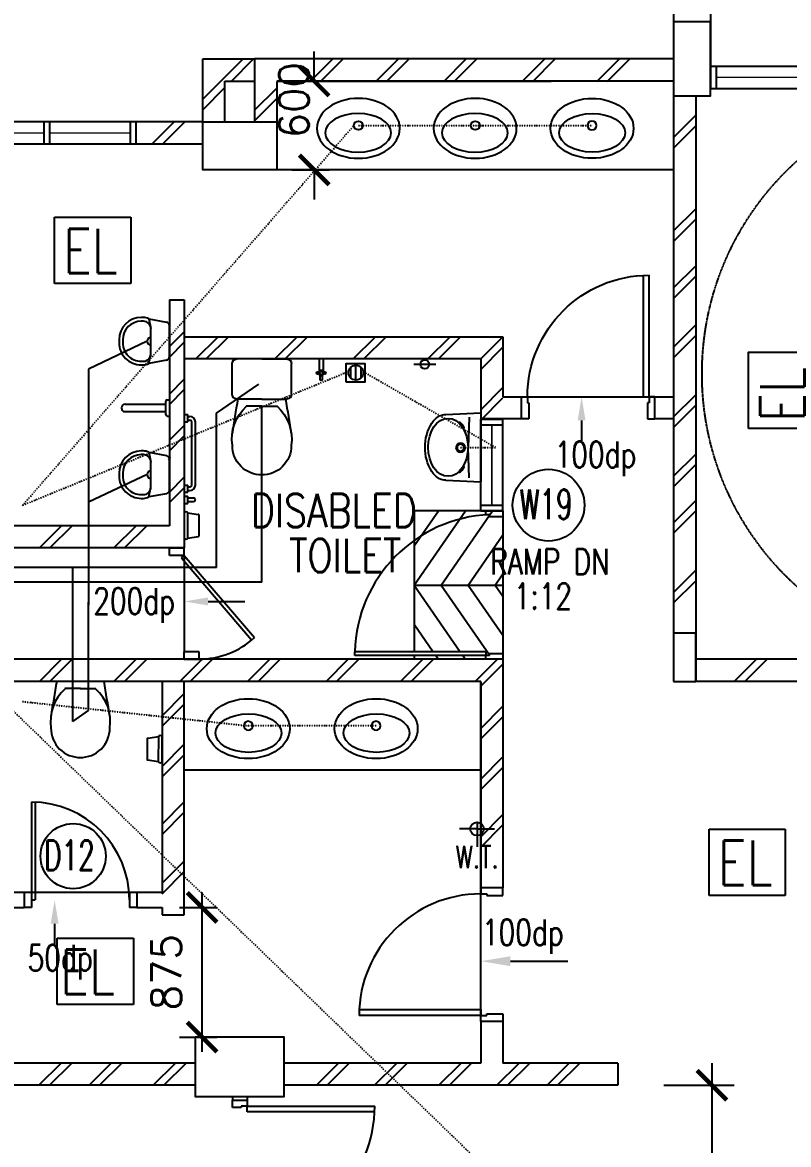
# Model space of a CAD drawing. Header units: feet. Extents: x 1613173 to 1750704, y -859418 to -757301.
# Drawn here: x 1633994 to 1639161, y -791074 to -783504 of the extents above; entities that cross this region are included whole.
import ezdxf

# ---------------------------------------------------------------- set-up
doc = ezdxf.new("R2010")
doc.units = ezdxf.units.FT
doc.header["$LTSCALE"] = 13
doc.header["$MEASUREMENT"] = 0
doc.linetypes.add('DIVIDE', pattern=[1.25, 0.5, -0.25, 0, -0.25, 0, -0.25])
doc.linetypes.add('HIDDEN', pattern=[0.375, 0.25, -0.125])
doc.layers.get('0').update_dxf_attribs({"linetype": 'CONTINUOUS'})
for name, color, linetype in [('-EL & K', 10, 'CONTINUOUS'), ('COL', 3, 'CONTINUOUS'), ('DIM', 7, 'CONTINUOUS'), ('DOOR', 5, 'CONTINUOUS'), ('DR', 7, 'CONTINUOUS'), ('DTEXT', 7, 'CONTINUOUS'), ('FIT', 5, 'CONTINUOUS'), ('FITT', 5, 'CONTINUOUS'), ('H', 1, 'CONTINUOUS'), ('hatch', 7, 'CONTINUOUS'), ('LINE', 7, 'CONTINUOUS'), ('partition', 7, 'CONTINUOUS'), ('PIPE', 5, 'DIVIDE'), ('SANI', 7, 'CONTINUOUS'), ('SP', 220, 'CONTINUOUS'), ('stair', 7, 'CONTINUOUS'), ('T25', 7, 'CONTINUOUS'), ('TEX', 2, 'CONTINUOUS'), ('txt', 7, 'CONTINUOUS'), ('VP', 100, 'CONTINUOUS'), ('WALL', 2, 'CONTINUOUS'), ('WIN', 5, 'CONTINUOUS'), ('WIN-T', 7, 'CONTINUOUS'), ('WP', 50, 'DIVIDE')]:
    doc.layers.add(name, color=color, linetype=linetype)
doc.styles.add('E', font='ROMANS.SHX', dxfattribs={"width": 0.9})
doc.styles.add('ROMANS', font='romans')
doc.styles.get("Standard").update_dxf_attribs({"font": 'ROMANS.SHX'})
doc.dimstyles.new('STANDARD$0', dxfattribs={"dimscale": 0, "dimtxt": 8, "dimasz": 6, "dimexe": 1, "dimexo": 1, "dimgap": 3, "dimtad": 1, "dimdec": 0, "dimlfac": -1, "dimrnd": 1, "dimzin": 0, "dimdsep": 46, "dimtxsty": 'Standard', "dimcen": 0, "dimclrd": 5, "dimclre": 250, "dimadec": 0, "dimazin": 0, "dimtfac": 1, "dimtdec": 4, "dimtofl": 0, "dimtmove": 0, "dimatfit": 3, "dimfxl": 1, "dimtolj": 1, "dimtzin": 0, "dimarcsym": 0})

# ---------------------------------------------------------------- blocks, each defined once
blk = doc.blocks.new('D1800-A')
at = {"layer": 'DR'}
for p, q in [((0, 0), (100, 0)), ((0, -50), (0, 0)), ((100, 0), (100, -40)), ((60, -50), (0, -50)), ((100, -40), (60, -40)), ((60, -40), (60, -50)), ((100, -40), (960, -40)), ((100, -80), (100, -40)), ((959.1, -80), (100, -80)), ((959.1, -1720), (100, -1720)), ((100, -1720), (100, -1760)), ((60, -1750), (0, -1750)), ((0, -1750), (0, -1800)), ((0, -1800), (100, -1800)), ((60, -1760), (60, -1750)), ((100, -1760), (60, -1760)), ((100, -1760), (960, -1760)), ((100, -1800), (100, -1760))]:
    blk.add_line(p, q, dxfattribs=at)
for centre, start, end in [((100, -40), 270.00007, 0), ((100, -1760), 0, 90)]:
    blk.add_arc(centre, 860, start, end, dxfattribs=at)
blk = doc.blocks.new('_ARCHTICK')
at = {"color": 0, "linetype": 'ByBlock', "const_width": 0.15}
blk.add_lwpolyline([(-0.5, -0.5), (0.5, 0.5)], dxfattribs=at)
blk = doc.blocks.new('*D255')
at = {"layer": 'DIM', "color": 7, "lineweight": -2, "transparency": 16777216}
for p, q in [((1638645, -792724.1), (1638645, -790524.1)), ((1638320.8, -790674.1), (1638795, -790674.1)), ((1638320.8, -792574.1), (1638795, -792574.1))]:
    blk.add_line(p, q, dxfattribs=at)
at = {"layer": 'DIM', "color": 7, "lineweight": -2, "transparency": 16777216, "xscale": 200, "yscale": 200, "zscale": 200}
for p, rotation in [((1638645, -790674.1), 90), ((1638645, -792574.1), 270)]:
    blk.add_blockref('_ARCHTICK', p, dxfattribs=dict(at, rotation=rotation))
at = {"layer": 'DIM', "color": 7, "transparency": 16777216, "insert": (1638445, -791624.1), "char_height": 200, "attachment_point": 5, "rotation": 90, "style": 'ROMANS'}
blk.add_mtext('\\A1;1900', dxfattribs=at)
blk = doc.blocks.new('AMSTR2-E')
at = {"layer": 'stair', "color": 1, "linetype": 'HIDDEN'}
blk.add_arc((2040, -2075), 1925, 90, 270, dxfattribs=at)
at = {"layer": 'WIN'}
for p, q in [((175, 0), (1675, 0)), ((213, 0), (213, -150)), ((175, -150), (1675, -150))]:
    blk.add_line(p, q, dxfattribs=at)
at = {"layer": 'WIN', "const_width": 10, "flags": 128}
blk.add_lwpolyline([(213, -75), (1637, -75)], dxfattribs=at)
blk = doc.blocks.new('ELLIPSE')
blk.add_circle((0.5, 0.5), 0.5)
blk = doc.blocks.new('BASIN-01')
blk.add_circle((0, 0), 30.3)
for p, xscale, yscale, zscale in [((279.3, -221.4), -559.6811780125836, 404.3346891934725, 559.6811780125837), ((220.2, -179.2), -444.6356025322193, 259.9294430529471, 444.6356025322195)]:
    blk.add_blockref('ELLIPSE', p, dxfattribs=dict(xscale=xscale, yscale=yscale, zscale=zscale))
blk = doc.blocks.new('*D294')
at = {"layer": 'DR', "color": 7, "lineweight": -2, "transparency": 16777216}
for p, q in [((1635962, -783899.1), (1635962, -783699.1)), ((1635810.2, -783899.1), (1636062, -783899.1)), ((1635810.2, -784499.1), (1636062, -784499.1)), ((1635962, -784499.1), (1635962, -784699.1))]:
    blk.add_line(p, q, dxfattribs=at)
at = {"layer": 'DR', "color": 7, "lineweight": -2, "transparency": 16777216, "xscale": 200, "yscale": 200, "zscale": 200}
for p, rotation in [((1635962, -783899.1), 270), ((1635962, -784499.1), 90)]:
    blk.add_blockref('_ARCHTICK', p, dxfattribs=dict(at, rotation=rotation))
at = {"layer": 'DR', "color": 7, "transparency": 16777216, "insert": (1635825, -784028.6), "char_height": 200, "attachment_point": 5, "rotation": 90, "style": 'ROMANS'}
blk.add_mtext('\\A1;600', dxfattribs=at)
blk = doc.blocks.new('*D384')
at = {"layer": 'DIM', "color": 7, "lineweight": -2, "transparency": 16777216}
for p, q in [((1635205.1, -789374.1), (1635205.1, -790449.1)), ((1635052.6, -789474.1), (1635305.1, -789474.1)), ((1635052.6, -790349.1), (1635305.1, -790349.1))]:
    blk.add_line(p, q, dxfattribs=at)
at = {"layer": 'DIM', "color": 7, "lineweight": -2, "transparency": 16777216, "xscale": 200, "yscale": 200, "zscale": 200}
for p, rotation in [((1635205.1, -789474.1), 90), ((1635205.1, -790349.1), 270)]:
    blk.add_blockref('_ARCHTICK', p, dxfattribs=dict(at, rotation=rotation))
at = {"layer": 'DIM', "color": 7, "transparency": 16777216, "insert": (1634965, -789911.6), "char_height": 200, "attachment_point": 5, "rotation": 90, "style": 'ROMANS'}
blk.add_mtext('\\A1;875', dxfattribs=at)
blk = doc.blocks.new('DR-900-B')
at = {"layer": 'DR'}
for p, q in [((0, 900), (-150, 900)), ((-150, 900), (-150, 860)), ((-150, 860), (-110, 860)), ((-110, 860), (-110, 850)), ((-110, 850), (0, 850)), ((0, 850), (0, 900)), ((-969, 80), (-150, 80)), ((-150, 80), (-150, 40)), ((-150, 40), (-970, 40)), ((-150, 40), (-110, 40)), ((-150, 0), (-150, 40)), ((0, 0), (-150, 0)), ((-110, 50), (0, 50)), ((-110, 40), (-110, 50)), ((0, 50), (0, 0))]:
    blk.add_line(p, q, dxfattribs=at)
blk.add_arc((-150, 40), 820, 90, 180, dxfattribs=at)
blk = doc.blocks.new('UR1')
for p, q in [((104.2, 0), (-104.2, 0)), ((-150.5, -138.5), (-128.8, -20.5)), ((128.8, -20.5), (150.5, -138.5)), ((-150.5, -138.5), (-85, -125)), ((85, -125), (-85, -125)), ((150.5, -138.5), (85, -125)), ((-160, -175), (-160, -190)), ((-135, -175), (-135, -190)), ((135, -190), (135, -175)), ((160, -190), (160, -175)), ((-10, -315), (10, -315)), ((-10, -340), (10, -340))]:
    blk.add_line(p, q)
for centre, radius, start, end in [((-104.2, -25), 25, 90, 169.56252), ((104.2, -25), 25, 10.43748, 90), ((-85, -175), 75, 150.86439, 180), ((-85, -175), 50, 90, 180), ((0, -125), 26.1, 180, 0), ((85, -175), 50, 0, 90), ((85, -175), 75, 0, 29.13561), ((-10, -190), 150, 180, 270), ((-10, -190), 125, 180, 270), ((10, -190), 125, 270, 0), ((10, -190), 150, 270, 0)]:
    blk.add_arc(centre, radius, start, end)
blk = doc.blocks.new('WC-CAP-P')
for p, q in [((-84.1, 0), (-254.1, 0)), ((-85, 0), (85, 0)), ((-284.1, -240), (-284.1, -30)), ((115, -240), (115, -30)), ((-84.1, -270), (-254.1, -270)), ((-85, -270), (85, -270)), ((-274.1, -317.5), (-274.1, -317.5)), ((-84.1, -317.5), (-189.6, -317.5)), ((-85, -317.5), (20.5, -317.5)), ((105, -317.5), (105, -317.5))]:
    blk.add_line(p, q)
for centre, radius, start, end in [((-254.1, -30), 30, 90, 180), ((85, -30), 30, 0, 90), ((-254.1, -240), 30, 180, 270), ((23685.1, -4344.3), 24273.9, 170.33681, 170.89893), ((-23854.2, -4344.3), 24273.9, 9.10107, 9.66319), ((85, -240), 30, 270, 0), ((10.3, -540), 296.7, 131.76878, 188.34412), ((-179.4, -540), 296.7, 351.65588, 48.23122), ((-85.8, -584.8), 197.4, 179.51694, 271.02679), ((-83.3, -584.8), 197.4, 268.97321, 0.48306)]:
    blk.add_arc(centre, radius, start, end)
blk = doc.blocks.new('100FT')
at = {"layer": 'PIPE', "linetype": 'Continuous'}
blk.add_circle((0, 0), 50, dxfattribs=at)
at = {"layer": 'WP', "linetype": 'Continuous'}
for p, q in [((-37.1, 33.5), (37.1, 33.5)), ((-49.9, -2.7), (49.9, -2.7)), ((-34, -36.7), (34, -36.7))]:
    blk.add_line(p, q, dxfattribs=at)
blk = doc.blocks.new('A$C7CE3714C')
at = {"layer": 'FIT'}
blk.add_lwpolyline([(0, 0), (126, 0), (126, 126), (0, 126)], close=True, dxfattribs=at)
at = {"layer": 'FIT', "xscale": -1}
blk.add_blockref('100FT', (63, 65.7), dxfattribs=at)
blk = doc.blocks.new('P', base_point=(9.169, 7.42))
for radius in [0.0407, 0.0315]:
    blk.add_circle((9.166, 7.418), radius)
blk = doc.blocks.new('BASIN-2')
for p, q in [((310, 0), (-310, 0)), ((-295, -314), (-310, 0)), ((295, -314), (310, 0)), ((-273, -104), (0, -114)), ((273, -104), (0, -114))]:
    blk.add_line(p, q)
for centre, radius, start, end in [((-23, -400), 294, 122.1574, 135.5873), ((-176, -156), 5.79, 327.2315, 125.5458), ((176, -156), 5.79, 54.4542, 212.7685), ((23, -400), 294, 44.4127, 57.8426), ((-163, -315), 132, 179.4957, 205.0103), ((-102, -268), 208, 209.5959, 236.4372), ((102, -268), 208, 303.5628, 330.4041), ((163, -315), 132, 334.9897, 0.5043), ((-7, -98), 402, 238.6027, 271.0363), ((7, -98), 402, 268.9637, 301.3973)]:
    blk.add_arc(centre, radius, start, end)
for name, p, xscale, yscale, zscale in [('ELLIPSE', (261, -473), -521.326566894229, 358.7639225105095, 521.3265668942295), ('P', (0, -180), 1000, 1000, 1000)]:
    blk.add_blockref(name, p, dxfattribs=dict(xscale=xscale, yscale=yscale, zscale=zscale))

msp = doc.modelspace()

# ---------------------------------------------------------------- linework, layer by layer
at = {"layer": '-EL & K', "color": 0}
for p, q in [((1634211.2, -785265.4), (1634211.2, -784818.3)), ((1634211.2, -784818.3), (1634725.2, -784818.3)), ((1634725.2, -784818.3), (1634725.2, -785265.4)), ((1634725.2, -785265.4), (1634211.2, -785265.4)), ((1638624.8, -788946.2), (1639138.7, -788946.2)), ((1638624.8, -789393.3), (1638624.8, -788946.2)), ((1639138.7, -788946.2), (1639138.7, -789393.3)), ((1639138.7, -789393.3), (1638624.8, -789393.3)), ((1634229.3, -790128.5), (1634229.3, -789681.4)), ((1634229.3, -789681.4), (1634743.2, -789681.4)), ((1634743.2, -789681.4), (1634743.2, -790128.5)), ((1634743.2, -790128.5), (1634229.3, -790128.5))]:
    msp.add_line(p, q, dxfattribs=at)
msp.add_lwpolyline([(1638891.4, -786242.4), (1638891.4, -785728.5), (1639338.5, -785728.5), (1639338.5, -786242.4)], close=True, dxfattribs=at)
at = {"color": 0}
for p, q in [((1634686.6, -786079.5), (1634960.6, -786079.5)), ((1634686.6, -786079.5), (1634960.6, -786079.5)), ((1634960.6, -786149.5), (1634960.6, -786059.5)), ((1634960.6, -786149.5), (1634960.6, -786059.5)), ((1634970.6, -786049.5), (1634985.6, -786049.5)), ((1634686.6, -786129.5), (1634960.6, -786129.5)), ((1634686.6, -786129.5), (1634960.6, -786129.5)), ((1634970.6, -786159.5), (1634985.6, -786159.5)), ((1637765.2, -786189.1), (1637765.2, -786335.4)), ((1635246, -787409.9), (1635493.6, -787409.9)), ((1634544.8, -787950.3), (1634225.1, -787950.3)), ((1634195.4, -787998.1), (1634195.4, -787998.1)), ((1634385.4, -787998.1), (1634279.9, -787998.1)), ((1634384.5, -787998.1), (1634490, -787998.1)), ((1634574.5, -787998.1), (1634574.5, -787998.1)), ((1634211.3, -789584.1), (1634211.3, -789730.4))]:
    msp.add_line(p, q, dxfattribs=at)
for centre, radius, start, end in [((1634686.6, -786104.5), 25, 90, 270), ((1634970.6, -786059.5), 10, 90, 180), ((1634970.6, -786059.5), 10, 90, 180), ((1634970.6, -786149.5), 10, 180, 270), ((1634970.6, -786149.5), 10, 180, 270), ((1658154.6, -792024.9), 24273.9, 170.33681, 170.89893), ((1610615.3, -792024.9), 24273.9, 9.10107, 9.66319), ((1634479.8, -788220.6), 296.7, 131.76878, 188.34412), ((1634290.1, -788220.6), 296.7, 351.65588, 48.23122), ((1634383.7, -788265.3), 197.4, 179.51694, 271.02679), ((1634386.2, -788265.3), 197.4, 268.97321, 0.48306)]:
    msp.add_arc(centre, radius, start, end, dxfattribs=at)
for points in [[(1637738.6, -786189.1), (1637791.9, -786189.1), (1637765.2, -786029.1)], [(1635246, -787383.2), (1635246, -787436.6), (1635086, -787409.9)], [(1634184.7, -789584.1), (1634238, -789584.1), (1634211.3, -789424.1)]]:
    msp.add_solid(points, dxfattribs=at)
at = {"layer": 'COL', "color": 0}
msp.add_line((1635710.2, -783901.8), (1635710.2, -784174.1), dxfattribs=at)
msp.add_lwpolyline([(1638385.2, -783999.1), (1638635.2, -783999.1), (1638635.2, -783499.1), (1638385.2, -783499.1), (1638385.2, -783999.1)], dxfattribs=at)
for points in [[(1635210.2, -784174.1), (1635710.2, -784174.1), (1635710.2, -784499.1), (1635210.2, -784499.1)], [(1638385.2, -787949.1), (1638535.2, -787949.1), (1638535.2, -787624.1), (1638385.2, -787624.1)], [(1635160.2, -790349.1), (1635160.2, -790749.1), (1635760.2, -790749.1), (1635760.2, -790349.1)]]:
    msp.add_lwpolyline(points, close=True, dxfattribs=at)
at = {"layer": 'DOOR', "color": 0}
for p, q in [((1634985.6, -787099.1), (1634985.6, -787049.1)), ((1634985.6, -787049.1), (1635085.6, -787049.1)), ((1634985.6, -787049.1), (1635085.6, -787049.1)), ((1635085.6, -787099.1), (1635085.6, -787049.1)), ((1635085.6, -787099.1), (1634985.6, -787099.1)), ((1635066.3, -787115), (1635085.6, -787099.1)), ((1635066.3, -787115), (1635539.9, -787670.1)), ((1635085.6, -787099.1), (1635558.7, -787653.6)), ((1635086, -787099.1), (1635086, -787749.1)), ((1635186, -787749.1), (1635086, -787749.1)), ((1635086, -787799.1), (1635086, -787749.1)), ((1635186, -787799.1), (1635186, -787749.1)), ((1635086, -787799.1), (1635186, -787799.1))]:
    msp.add_line(p, q, dxfattribs=at)
msp.add_arc((1635186, -787249.1), 550, 270, 312.65239, dxfattribs=at)
at = {"layer": 'DR', "color": 0, "ltscale": 10000}
for p, q in [((1637400.2, -786029.1), (1638200.2, -786029.1)), ((1637085.2, -790243.2), (1637085.2, -789333.2))]:
    msp.add_line(p, q, dxfattribs=at)
at = {"layer": 'DR', "color": 0}
for p, q in [((1637120.2, -786824.5), (1637120.2, -786799.1)), ((1637120.2, -786824.1), (1637145.2, -786824.1)), ((1637145.2, -786837.1), (1637145.2, -786824.1)), ((1637145.2, -786837.1), (1637235.2, -786837.1)), ((1637120.2, -787749.1), (1636235.2, -787749.1)), ((1636235.2, -787774.1), (1636235.2, -787749.1)), ((1637120.2, -787749.1), (1637120.2, -787774.1)), ((1637145.2, -787774.1), (1637145.2, -787761.1)), ((1637145.2, -787761.1), (1637235.2, -787761.1)), ((1637145.2, -787774.1), (1636235.2, -787774.1)), ((1637120.2, -787799.1), (1637120.2, -787774.1)), ((1634055.4, -788764.1), (1634055.4, -789474.1)), ((1634080.4, -788764.6), (1634080.4, -789424.1)), ((1637060.2, -788899.1), (1637060.2, -789065.7)), ((1637060.2, -788944.4), (1636942.9, -788944.4)), ((1637060.2, -788944.4), (1637177.5, -788944.4)), ((1634005.4, -789374.1), (1634005.4, -789474.1)), ((1634055.4, -789374.1), (1634005.4, -789374.1)), ((1634055.4, -789374.1), (1634055.4, -789474.1)), ((1634715.4, -789374.1), (1634055.4, -789374.1)), ((1634055.4, -789424.1), (1634080.4, -789424.1)), ((1634765.4, -789374.1), (1634715.4, -789374.1)), ((1634715.4, -789374.1), (1634715.4, -789474.1)), ((1634765.4, -789374.1), (1634765.4, -789474.1)), ((1634055.4, -789474.1), (1634005.4, -789474.1)), ((1634765.4, -789474.1), (1634715.4, -789474.1))]:
    msp.add_line(p, q, dxfattribs=at)
msp.add_circle((1637060.2, -788944.4), 45.3, dxfattribs=at)
for centre, radius, start, end in [((1637187.3, -787775.6), 952.4, 92.52935, 178.40734), ((1634055.4, -789424.1), 660, 0, 90)]:
    msp.add_arc(centre, radius, start, end, dxfattribs=at)
at = {"layer": 'DTEXT', "color": 0}
for p, q in [((1635110.6, -786812.5), (1635180.3, -786822.4)), ((1635110.6, -786982.2), (1635180.3, -786972.4))]:
    msp.add_line(p, q, dxfattribs=at)
for centre, radius, start, end in [((1635097.4, -786822.3), 16.5, 36.48754, 135.31437), ((1635179.6, -786827.3), 5, 0, 81.97227), ((1635097.4, -786972.3), 16.5, 224.68563, 323.51246), ((1635179.6, -786967.4), 5, 278.02773, 0)]:
    msp.add_arc(centre, radius, start, end, dxfattribs=at)
at = {"layer": 'FITT', "color": 0}
for p, q in [((1635996.5, -785780.3), (1635996.5, -785856.6)), ((1636021.5, -785780.3), (1636021.5, -785856.7)), ((1635992.2, -785863.9), (1635999, -785863.9)), ((1636018.9, -785863.9), (1636025.7, -785863.9)), ((1635992.2, -785873.9), (1635999, -785873.9)), ((1636018.9, -785873.9), (1636025.7, -785873.9))]:
    msp.add_line(p, q, dxfattribs=at)
at = {"layer": 'FITT', "color": 0, "elevation": 0}
msp.add_lwpolyline([(1636016.5, -785884.7), (1636016.4, -785911.4, -1), (1636001.4, -785911.4), (1636001.5, -785884.7)], format="xyb", dxfattribs=at)
at = {"layer": 'FITT', "color": 0}
for centre, radius in [((1635985.2, -785868.9), 8.61), ((1636009, -785868.9), 11.1), ((1636032.6, -785868.9), 8.61)]:
    msp.add_circle(centre, radius, dxfattribs=at)
for centre, radius, start, end in [((1636009, -785868.9), 17.5, 16.7149, 163.21725), ((1636009, -785868.9), 17.5, 196.7149, 343.21725), ((1634976.9, -786441.6), 12.9, 284.6714, 75.39645)]:
    msp.add_arc(centre, radius, start, end, dxfattribs=at)
at = {"layer": 'H', "color": 0}
for p, q in [((1635210.2, -784022.1), (1635480.6, -783751.8)), ((1635404, -783899.1), (1635551.3, -783751.8)), ((1635934.4, -783901.8), (1636084.4, -783751.8)), ((1636005.1, -783901.8), (1636155.1, -783751.8)), ((1636378.4, -783901.8), (1636528.4, -783751.8)), ((1636449.1, -783901.8), (1636599.1, -783751.8)), ((1636835.2, -783901.8), (1636985.2, -783751.8)), ((1636905.9, -783901.8), (1637055.9, -783751.8)), ((1637364.7, -783901.8), (1637514.7, -783751.8)), ((1637435.4, -783901.8), (1637585.4, -783751.8)), ((1637867.6, -783901.8), (1638017.6, -783751.8)), ((1637938.3, -783901.8), (1638088.3, -783751.8)), ((1635210.2, -784092.8), (1635360.2, -783942.8)), ((1635560.2, -784096.4), (1635710.2, -783946.4)), ((1635560.2, -784167.1), (1635710.2, -784017.1)), ((1638385.2, -784280.4), (1638535.2, -784130.4)), ((1634867.8, -784324.1), (1635017.8, -784174.1)), ((1634938.5, -784324.1), (1635088.5, -784174.1)), ((1638385.2, -784351.1), (1638535.2, -784201.1)), ((1638385.2, -784910.6), (1638535.2, -784760.6)), ((1638385.2, -784981.3), (1638535.2, -784831.3)), ((1638385.2, -785294.8), (1638535.2, -785144.8)), ((1638385.2, -785365.5), (1638535.2, -785215.5)), ((1638385.2, -785694.8), (1638535.2, -785544.8)), ((1634985.6, -785691), (1635085.6, -785591)), ((1635163.6, -785774.3), (1635313.6, -785624.3)), ((1635234.3, -785774.3), (1635384.3, -785624.3)), ((1635696.3, -785774.3), (1635846.3, -785624.3)), ((1635767, -785774.3), (1635917, -785624.3)), ((1636225.8, -785774.3), (1636375.8, -785624.3)), ((1636225.8, -785774.3), (1636375.8, -785624.3)), ((1636296.5, -785774.3), (1636446.5, -785624.3)), ((1636296.5, -785774.3), (1636446.5, -785624.3)), ((1636728.7, -785774.3), (1636878.7, -785624.3)), ((1636728.7, -785774.3), (1636878.7, -785624.3)), ((1636799.4, -785774.3), (1636949.4, -785624.3)), ((1636799.4, -785774.3), (1636949.4, -785624.3)), ((1637085.2, -785774.3), (1637235.2, -785624.3)), ((1638385.2, -785765.5), (1638535.2, -785615.5)), ((1634985.6, -785761.7), (1635085.6, -785661.7)), ((1637085.2, -785845), (1637235.2, -785695)), ((1634985.6, -786010.5), (1635085.6, -785910.5)), ((1634985.6, -786081.2), (1635085.6, -785981.2)), ((1637085.2, -786116.4), (1637235.2, -785966.4)), ((1638385.2, -786165.5), (1638535.2, -786015.5)), ((1637085.2, -786187.1), (1637235.2, -786037.1)), ((1638385.2, -786236.2), (1638535.2, -786086.2)), ((1634985.6, -786322.3), (1635085.6, -786222.3)), ((1634985.6, -786393), (1635085.6, -786293)), ((1638385.2, -786565.5), (1638535.2, -786415.5)), ((1638385.2, -786636.2), (1638535.2, -786486.2)), ((1634985.6, -786672.6), (1635085.6, -786572.6)), ((1634985.6, -786743.3), (1635085.6, -786643.3)), ((1638385.2, -786879), (1638535.2, -786729)), ((1638385.2, -786949.7), (1638535.2, -786799.7)), ((1634108.7, -787049.1), (1634258.7, -786899.1)), ((1634108.7, -787049.1), (1634258.7, -786899.1)), ((1634179.4, -787049.1), (1634329.4, -786899.1)), ((1634179.4, -787049.1), (1634329.4, -786899.1)), ((1634611.6, -787049.1), (1634761.6, -786899.1)), ((1634611.6, -787049.1), (1634761.6, -786899.1)), ((1634682.3, -787049.1), (1634832.3, -786899.1)), ((1634682.3, -787049.1), (1634832.3, -786899.1)), ((1638385.2, -787349.7), (1638535.2, -787199.7)), ((1638385.2, -787420.4), (1638535.2, -787270.4)), ((1634108.7, -787949.1), (1634258.7, -787799.1)), ((1634179.4, -787949.1), (1634329.4, -787799.1)), ((1634611.6, -787949.1), (1634761.6, -787799.1)), ((1634682.3, -787949.1), (1634832.3, -787799.1)), ((1635055.6, -787949.1), (1635205.6, -787799.1)), ((1635126.3, -787949.1), (1635276.3, -787799.1)), ((1635512.4, -787949.1), (1635662.4, -787799.1)), ((1635583.1, -787949.1), (1635733.1, -787799.1)), ((1636041.9, -787949.1), (1636191.9, -787799.1)), ((1636112.6, -787949.1), (1636262.6, -787799.1)), ((1636544.8, -787949.1), (1636694.8, -787799.1)), ((1636615.5, -787949.1), (1636765.5, -787799.1)), ((1637047.7, -787949.1), (1637197.7, -787799.1)), ((1637085.2, -787982.3), (1637235.2, -787832.3)), ((1634935.6, -788181.2), (1635085.6, -788031.2)), ((1634935.6, -788251.9), (1635085.6, -788101.9)), ((1637085.2, -788266.9), (1637235.2, -788116.9)), ((1637085.2, -788337.6), (1637235.2, -788187.6)), ((1634935.6, -788523.3), (1635085.6, -788373.3)), ((1634935.6, -788594), (1635085.6, -788444)), ((1637085.2, -788609.1), (1637235.2, -788459.1)), ((1637085.2, -788679.8), (1637235.2, -788529.8)), ((1634935.6, -788911.5), (1635085.6, -788761.5)), ((1634935.6, -788982.2), (1635085.6, -788832.2)), ((1637085.2, -788997.3), (1637235.2, -788847.3)), ((1637085.2, -789068), (1637235.2, -788918)), ((1634935.6, -789311.5), (1635085.6, -789161.5)), ((1634935.6, -789382.2), (1635085.6, -789232.2))]:
    msp.add_line(p, q, dxfattribs=at)
at = {"layer": 'hatch', "color": 0}
for p, q in [((1637235.2, -786799.1), (1637085.2, -786799.1)), ((1638794.7, -787949.1), (1638944.7, -787799.1)), ((1638866.3, -787949.1), (1639016.3, -787799.1)), ((1634104.6, -790674.1), (1634254.6, -790524.1)), ((1634104.6, -790674.1), (1634254.6, -790524.1)), ((1634176.3, -790674.1), (1634326.3, -790524.1)), ((1634176.3, -790674.1), (1634326.3, -790524.1)), ((1634443.1, -790674.1), (1634593.1, -790524.1)), ((1634443.1, -790674.1), (1634593.1, -790524.1)), ((1634514.7, -790674.1), (1634664.7, -790524.1)), ((1634514.7, -790674.1), (1634664.7, -790524.1)), ((1634875.9, -790674.1), (1635025.9, -790524.1)), ((1634875.9, -790674.1), (1635025.9, -790524.1)), ((1634947.6, -790674.1), (1635097.6, -790524.1)), ((1634947.6, -790674.1), (1635097.6, -790524.1)), ((1635976.7, -790674.1), (1636126.7, -790524.1)), ((1635976.7, -790674.1), (1636126.7, -790524.1)), ((1636048.3, -790674.1), (1636198.3, -790524.1)), ((1636048.3, -790674.1), (1636198.3, -790524.1)), ((1636368.1, -790674.1), (1636518.1, -790524.1)), ((1636368.1, -790674.1), (1636518.1, -790524.1)), ((1636439.8, -790674.1), (1636589.8, -790524.1)), ((1636439.8, -790674.1), (1636589.8, -790524.1)), ((1636802.1, -790674.1), (1636952.1, -790524.1)), ((1636802.1, -790674.1), (1636952.1, -790524.1)), ((1636873.8, -790674.1), (1637023.8, -790524.1)), ((1636873.8, -790674.1), (1637023.8, -790524.1)), ((1637193.6, -790674.1), (1637343.6, -790524.1)), ((1637193.6, -790674.1), (1637343.6, -790524.1)), ((1637265.3, -790674.1), (1637415.3, -790524.1)), ((1637265.3, -790674.1), (1637415.3, -790524.1)), ((1637532.1, -790674.1), (1637682.1, -790524.1)), ((1637532.1, -790674.1), (1637682.1, -790524.1)), ((1637603.7, -790674.1), (1637753.7, -790524.1)), ((1637603.7, -790674.1), (1637753.7, -790524.1))]:
    msp.add_line(p, q, dxfattribs=at)
at = {"layer": 'LINE', "color": 0}
msp.add_line((1636783.2, -785810.5), (1636632.8, -785810.5), dxfattribs=at)
msp.add_circle((1636708, -785810.5), 30.2, dxfattribs=at)
at = {"layer": 'partition', "color": 0}
for p, q in [((1635410.2, -790749.1), (1635410.2, -790774.1)), ((1635510.2, -790749.1), (1635510.2, -790774.1))]:
    msp.add_line(p, q, dxfattribs=at)
at = {"layer": 'SANI', "color": 0}
for p, q in [((1636635.2, -786799.1), (1636635.2, -787749.1)), ((1637085.2, -786799.1), (1636635.2, -786799.1)), ((1636635.2, -787299.1), (1636982.1, -786799.1)), ((1636635.2, -787035.9), (1636799.5, -786799.1)), ((1636817.8, -787299.1), (1637164.6, -786799.1)), ((1637000.3, -787299.1), (1637235.2, -786960.5)), ((1637182.9, -787299.1), (1637235.2, -787223.7)), ((1636635.2, -787299.1), (1637235.2, -787299.1)), ((1636635.2, -787299.1), (1636947.4, -787749.1)), ((1636817.8, -787299.1), (1637145.2, -787771.1)), ((1637000.3, -787299.1), (1637235.2, -787637.7)), ((1637182.9, -787299.1), (1637235.2, -787374.5)), ((1636635.2, -787562.3), (1636764.8, -787749.1)), ((1636635.2, -787774.1), (1636635.2, -787799.1)), ((1636782.2, -787774.1), (1636799.5, -787799.1)), ((1636964.7, -787774.1), (1636982.1, -787799.1))]:
    msp.add_line(p, q, dxfattribs=at)
for points in [[(1634910.6, -788491.4), (1634840.9, -788481.5, -0.373687), (1634836.6, -788476.5), (1634836.8, -788336.4, -0.373687), (1634841.1, -788331.5), (1634910.9, -788321.7)], [(1634935.6, -788493.2), (1634935.6, -788320, 0.460184), (1634910.6, -788321.8)], [(1634910.9, -788321.8), (1634910.6, -788491.4, 0.565426), (1634938.8, -788488.8, 0.460184)]]:
    msp.add_lwpolyline(points, format="xyb", dxfattribs=at)
at = {"layer": 'SP', "color": 0}
for p, q in [((1635303.9, -786140.9), (1635588.5, -785943.6)), ((1635303.9, -787180.8), (1635303.9, -786140.9)), ((1635303.9, -787180.8), (1630745.9, -787180.8)), ((1634333.6, -788220.6), (1634333.6, -787180.8))]:
    msp.add_line(p, q, dxfattribs=at)
at = {"layer": 'TEX', "color": 0, "ltscale": 0.5}
msp.add_line((1637285.2, -789837), (1637672.5, -789837), dxfattribs=at)
msp.add_solid([(1637285.2, -789870.3), (1637285.2, -789803.7), (1637085.2, -789837)], dxfattribs=at)
at = {"layer": 'VP', "color": 0}
for p, q in [((1634834.5, -785654.5), (1634438.7, -785842)), ((1634438.7, -785842), (1634438.7, -787433.2)), ((1635608.1, -787280.8), (1635608.1, -786091.8)), ((1634834.5, -786554.5), (1634438.7, -786740.4)), ((1635608.1, -787280.8), (1630857.4, -787280.8)), ((1634438.7, -788145.7), (1634438.7, -787415)), ((1634333.6, -788220.6), (1634438.7, -788145.7))]:
    msp.add_line(p, q, dxfattribs=at)
at = {"layer": 'WALL', "color": 0}
for p, q in [((1638385.2, -782874.1), (1638385.2, -783799.1)), ((1638635.2, -782874.1), (1638635.2, -783949.1)), ((1635210.2, -784174.1), (1635210.2, -783749.1)), ((1635210.2, -783749.1), (1635560.2, -783749.1)), ((1635560.2, -783749.1), (1635560.2, -784174.1)), ((1638385.2, -783749.1), (1635560.2, -783749.1)), ((1635360.2, -784174.1), (1635360.2, -783899.1)), ((1635360.2, -783899.1), (1635560.2, -783899.1)), ((1638385.2, -783899.1), (1635710.2, -783899.1)), ((1635710.2, -783899.1), (1637560.2, -783899.1)), ((1635710.2, -783901.8), (1635710.2, -784174.1)), ((1635560.2, -783983.7), (1635560.2, -784174.1)), ((1638385.2, -783999.1), (1638385.2, -787624.1)), ((1638535.2, -783999.1), (1638535.2, -787943.8)), ((1635210.2, -784174.1), (1634760.2, -784174.1)), ((1634760.2, -784324.1), (1634760.2, -784174.1)), ((1634760.2, -784324.1), (1634760.2, -784174.1)), ((1635210.2, -784324.1), (1634760.2, -784324.1)), ((1638385.2, -784499.1), (1635710.2, -784499.1)), ((1634985.6, -785374.1), (1634985.6, -786899.1)), ((1634985.6, -785374.1), (1635085.6, -785374.1)), ((1635085.6, -785374.1), (1635085.6, -787049.1)), ((1635085.6, -785624.3), (1637235.2, -785624.3)), ((1637235.2, -785624.3), (1637235.2, -786029.1)), ((1637085.2, -785774.3), (1635085.6, -785774.3)), ((1637085.2, -785774.3), (1637085.2, -786180.1)), ((1637235.2, -786029.1), (1638385.2, -786029.1)), ((1635085.7, -786149.8), (1635110.7, -786149.8)), ((1635110.7, -786198.8), (1635110.7, -786149.8)), ((1635110.7, -786161.8), (1635123.7, -786161.8)), ((1635085.7, -786198.8), (1635110.7, -786198.8)), ((1635110.7, -786186.8), (1635123.7, -786186.8)), ((1635135.7, -786624.8), (1635135.7, -786198.8)), ((1635160.7, -786624.9), (1635160.7, -786198.6)), ((1637360.2, -786179.1), (1637085.2, -786179.1)), ((1638385.2, -786179.1), (1638260.2, -786179.1)), ((1635085.7, -786624.8), (1635110.7, -786624.8)), ((1635110.7, -786673.8), (1635110.7, -786624.8)), ((1635085.7, -786673.8), (1635110.7, -786673.8)), ((1635085.7, -786699.8), (1635110.7, -786699.8)), ((1635110.7, -786636.8), (1635123.7, -786636.8)), ((1635110.7, -786661.8), (1635123.7, -786661.8)), ((1635110.7, -786748.8), (1635110.7, -786699.8)), ((1635085.7, -786748.8), (1635110.7, -786748.8)), ((1635110.7, -786711.8), (1635148.7, -786711.8)), ((1635110.7, -786736.8), (1635148.7, -786736.8)), ((1635160.7, -786724.8), (1635160.7, -786723.8)), ((1635110.6, -786982.1), (1635110.6, -786812.5)), ((1635184.6, -786827.3), (1635184.6, -786967.4)), ((1637235.2, -786799.1), (1637235.2, -789343.2)), ((1634985.6, -786899.1), (1630535.2, -786899.1)), ((1635085.6, -787049.1), (1630385.2, -787049.1)), ((1637235.2, -787799.1), (1630385.2, -787799.1)), ((1645585.2, -787799.1), (1638535.2, -787799.1)), ((1637085.2, -787949.1), (1630535.2, -787949.1)), ((1634935.6, -787949.1), (1634935.6, -789382.2)), ((1635085.6, -789524.1), (1635085.6, -787949.1)), ((1637085.2, -789333.2), (1637085.2, -787949.1)), ((1637085.2, -787949.1), (1637085.2, -789343.2)), ((1645585.2, -787949.1), (1638535.2, -787949.1)), ((1637085.2, -788549.1), (1635085.6, -788549.1)), ((1634005.4, -789374.1), (1633835.2, -789374.1)), ((1634935.6, -789374.1), (1634765.4, -789374.1)), ((1633835.2, -789474.1), (1634005.4, -789474.1)), ((1634765.4, -789474.1), (1634935.6, -789474.1)), ((1634935.6, -789474.1), (1634935.6, -789524.1)), ((1634935.6, -789524.1), (1635085.6, -789524.1)), ((1637085.2, -790243.2), (1637085.2, -790524.1)), ((1637235.2, -790243.2), (1637235.2, -790524.1)), ((1635160.2, -790524.1), (1630960.2, -790524.1)), ((1637085.2, -790524.1), (1635760.2, -790524.1)), ((1638010.2, -790524.1), (1637235.2, -790524.1)), ((1638010.2, -790524.1), (1638010.2, -790674.1)), ((1635160.2, -790674.1), (1630960.2, -790674.1)), ((1635160.2, -790674.1), (1630960.2, -790674.1)), ((1638010.2, -790674.1), (1635760.2, -790674.1))]:
    msp.add_line(p, q, dxfattribs=at)
for centre, radius, start, end in [((1635123.7, -786198.8), 37, 0, 90), ((1635123.7, -786198.8), 12, 0, 90), ((1635123.7, -786624.8), 37, 270, 0), ((1635123.7, -786624.8), 12, 270, 0), ((1635148.7, -786723.8), 12, 0, 90), ((1635148.7, -786724.8), 12, 270, 359.99738)]:
    msp.add_arc(centre, radius, start, end, dxfattribs=at)
at = {"layer": 'WIN', "color": 0}
for p, q in [((1634760.2, -784174.1), (1632960.2, -784174.1)), ((1634141.2, -784324.1), (1634141.2, -784174.1)), ((1634179.2, -784324.1), (1634179.2, -784174.1)), ((1634722.2, -784324.1), (1634722.2, -784174.1)), ((1634760.2, -784324.1), (1632960.2, -784324.1)), ((1637085.2, -786180.1), (1637235.2, -786180.1)), ((1637085.2, -786799.1), (1637085.2, -786180.1)), ((1637085.2, -786218.1), (1637235.2, -786218.1)), ((1637235.2, -786799.1), (1637235.2, -786179.1)), ((1637235.2, -786799.1), (1637235.2, -786699.1)), ((1637085.2, -786761.1), (1637235.2, -786761.1)), ((1637085.2, -786799.1), (1637235.2, -786799.1))]:
    msp.add_line(p, q, dxfattribs=at)
at = {"layer": 'WIN', "color": 0, "const_width": 10, "flags": 128}
for points in [[(1634141.2, -784249.1), (1633579.2, -784249.1)], [(1634722.2, -784249.1), (1634179.2, -784249.1)], [(1637160.2, -786761.1), (1637160.2, -786218.1)]]:
    msp.add_lwpolyline(points, dxfattribs=at)
at = {"layer": 'WIN-T', "color": 0}
for centre, radius in [((1637542.4, -786760.4), 242), ((1634336, -789128.4), 220)]:
    msp.add_circle(centre, radius, dxfattribs=at)
at = {"layer": 'WP', "color": 0}
for p, q in [((1633994.3, -786762.9), (1636229.9, -784199.1)), ((1636260.2, -784199.1), (1637837.3, -784199.1)), ((1636177.3, -785866.8), (1633994.3, -786762.9)), ((1637185.7, -786372.5), (1636303.3, -785866.8)), ((1636948.1, -786372.5), (1637185.7, -786372.5)), ((1633994.3, -788085.3), (1635516.8, -788249.1)), ((1633931.3, -788148.3), (1640660.2, -794661.1)), ((1636379.1, -788249.1), (1635516.8, -788249.1))]:
    msp.add_line(p, q, dxfattribs=at)

# ---------------------------------------------------------------- block references
at = {"layer": 'DIM', "color": 0, "rotation": 270.0000004268868}
for p in [(1634985.6, -785654.5), (1634985.6, -785654.5), (1634985.6, -786554.5), (1634985.6, -786554.5)]:
    msp.add_blockref('UR1', p, dxfattribs=at)
at = {"layer": 'LINE', "color": 0}
msp.add_blockref('AMSTR2-E', (1638460.2, -783799.1), dxfattribs=at)
at = {"layer": 'SANI', "color": 0}
for p in [(1636260.2, -784199.1), (1637047.7, -784199.1)]:
    msp.add_blockref('BASIN-01', p, dxfattribs=at)
at = {"layer": 'SANI', "color": 0, "xscale": -1}
for name, p in [('BASIN-01', (1637835.2, -784199.1)), ('WC-CAP-P', (1635524, -785774.3))]:
    msp.add_blockref(name, p, dxfattribs=at)
at = {"layer": 'SANI', "color": 0, "extrusion": (0, 0, -1), "xscale": 0.75, "yscale": 0.75, "zscale": -0.75, "rotation": 89.99999998221305}
msp.add_blockref('BASIN-2', (-1637085.2, -786370.5), dxfattribs=at)
at = {"layer": 'SANI', "color": 0, "xscale": -1, "rotation": 1.169832231084911e-08}
for p in [(1635516.8, -788249.1), (1636379.1, -788249.1)]:
    msp.add_blockref('BASIN-01', p, dxfattribs=at)
at = {"layer": 'stair', "color": 0}
msp.add_blockref('D1800-A', (1635410.2, -790774.1), dxfattribs=at)
at = {"layer": 'T25', "color": 0, "xscale": -1, "rotation": 270}
msp.add_blockref('A$C7CE3714C', (1636177.3, -785929.8), dxfattribs=at)
at = {"layer": 'WALL', "color": 0, "xscale": -1, "rotation": 90}
msp.add_blockref('DR-900-B', (1638260.2, -786179.1), dxfattribs=at)
at = {"layer": 'WALL', "color": 0, "rotation": 2.668042644536231e-08}
msp.add_blockref('DR-900-B', (1637235.2, -790243.2), dxfattribs=at)

# ---------------------------------------------------------------- texts
at = {"layer": '-EL & K', "color": 0, "style": 'E', "width": 0.8}
for p in [(1634267.1, -785195.5), (1638682.8, -789323.3), (1634247.8, -790058.5)]:
    msp.add_text('EL', height=300, dxfattribs=at).set_placement(p)
msp.add_text('EL', height=300, rotation=90, dxfattribs=at).set_placement((1639268.5, -786199.2))
at = {"layer": 'TEX', "color": 0, "ltscale": 0.5, "style": 'ROMANS', "width": 0.75}
for s, height, p in [('100dp', 175, (1637583.1, -786506.7)), ('RAMP DN', 175, (1637148.5, -787229.1)), ('1:12', 175, (1637307.3, -787462)), ('200dp', 175, (1634471.6, -787494.9)), ('W.T.', 150, (1636916.1, -789208.7)), ('100dp', 175, (1637093.1, -789729.8)), ('50dp', 175, (1634029.2, -789901.7))]:
    msp.add_text(s, height=height, dxfattribs=at).set_placement(p)
at = {"layer": 'txt', "color": 0, "style": 'ROMANS', "width": 0.8}
for s, p in [('DISABLED', (1635535.2, -786909.4)), ('TOILET', (1635793.2, -787212.7))]:
    msp.add_text(s, height=225, dxfattribs=at).set_placement(p)
at = {"layer": 'WIN-T', "color": 0, "style": 'ROMANS', "width": 0.65}
for s, p in [('W19', (1637348, -786854.2)), ('D12', (1634141.5, -789222.3))]:
    msp.add_text(s, height=200, dxfattribs=at).set_placement(p)

# ---------------------------------------------------------------- dimensions: what is measured, and where the dimension line sits
at = {"layer": 'DIM', "color": 0}
dim = msp.add_linear_dim(base=(1635205.1, -790349.1), p1=(1634952.6, -789474.1), p2=(1634952.6, -790349.1), angle=270, dimstyle='STANDARD$0', override={"dimscale": 100, "dimtxt": 2, "dimasz": 2, "dimgap": 1, "dimtxsty": 'ROMANS', "dimblk": 'ARCHTICK', "dimdle": 1, "dimclrd": 7, "dimclre": 7, "dimclrt": 7, "dimtdec": 0, "dimtmove": 2}, dxfattribs=at)
dim.commit()
dim.dimension.update_dxf_attribs({"geometry": '*D384', "text_midpoint": (1634965, -789911.6), "dimtype": 161})
dim = msp.add_linear_dim(base=(1638645, -790674.1), p1=(1638170.8, -792574.1), p2=(1638170.8, -790674.1), angle=90, dimstyle='STANDARD$0', override={"dimscale": 100, "dimtxt": 2, "dimasz": 2, "dimexe": 1.5, "dimexo": 1.5, "dimgap": 1, "dimtxsty": 'ROMANS', "dimblk": 'ARCHTICK', "dimdle": 1.5, "dimclrd": 7, "dimclre": 7, "dimclrt": 7, "dimtdec": 0, "dimtmove": 2}, dxfattribs=at)
dim.commit()
dim.dimension.update_dxf_attribs({"geometry": '*D255', "text_midpoint": (1638445, -791624.1)})
at = {"layer": 'DR', "color": 0}
dim = msp.add_linear_dim(base=(1635962, -784499.1), p1=(1635710.2, -783899.1), p2=(1635710.2, -784499.1), angle=270.00004, dimstyle='STANDARD$0', override={"dimscale": 100, "dimtxt": 2, "dimasz": 2, "dimgap": 1, "dimtxsty": 'ROMANS', "dimblk": 'ARCHTICK', "dimdle": 1, "dimclrd": 7, "dimclre": 7, "dimclrt": 7, "dimtdec": 0, "dimtmove": 2}, dxfattribs=at)
dim.commit()
dim.dimension.update_dxf_attribs({"geometry": '*D294', "text_midpoint": (1635825, -784028.6), "dimtype": 161})

doc.saveas('drawing.dxf')
